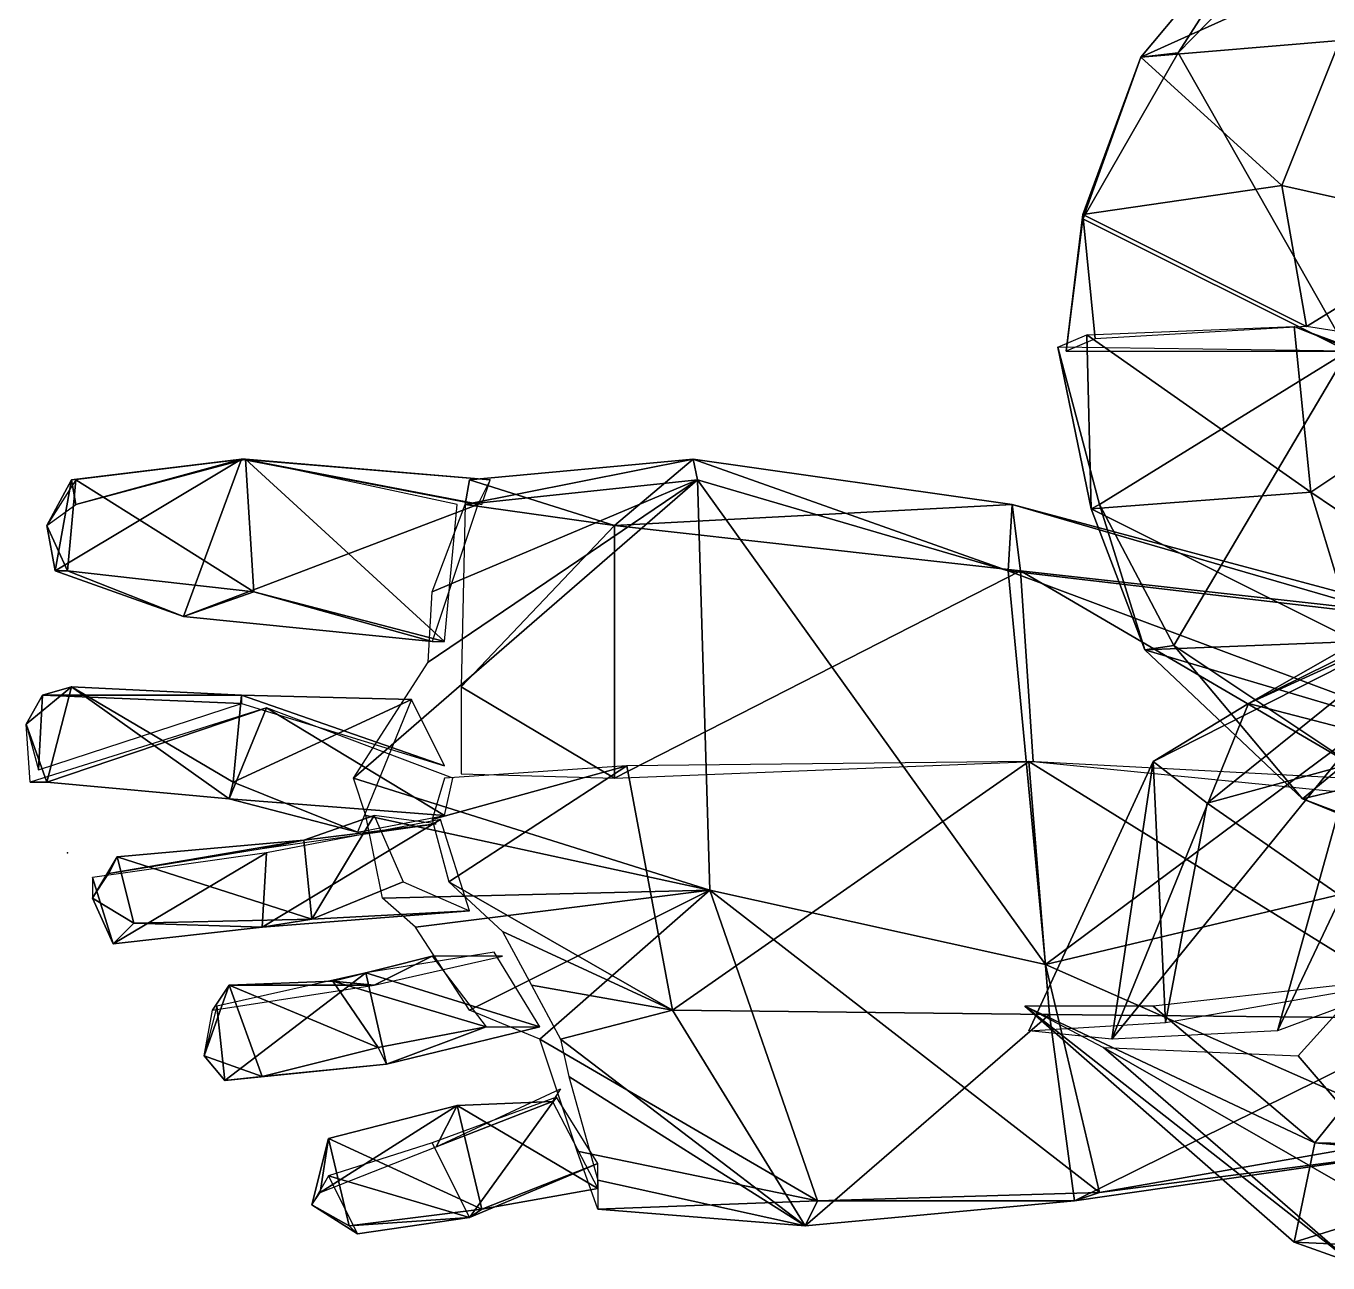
# Model space of a CAD drawing. Extents: x 4.9 to 9.1, y -6.1 to 13.5.
# Drawn here: x 5.97 to 6.493, y -3.265 to -2.767 of the extents above; entities that cross this region are included whole.
import ezdxf

# ---------------------------------------------------------------- set-up
doc = ezdxf.new("R2010")
doc.units = 0
doc.layers.get('0').update_dxf_attribs({"linetype": 'CONTINUOUS'})

msp = doc.modelspace()

# ---------------------------------------------------------------- linework, layer by layer
at = {"color": 0}
msp.add_point((5.98653, -3.09953, -3.775), dxfattribs=at)
for points in [[(6.55486, -2.71786, -1.06167), (6.41819, -2.77953, -0.965), (6.47819, -2.70786, -0.93167)], [(6.43319, -2.77786, -0.79), (6.47819, -2.70786, -0.93167), (6.41819, -2.77953, -0.965)], [(6.47819, -2.70786, -0.93167), (6.43319, -2.77786, -0.79), (6.49486, -2.71453, -0.755)], [(6.50153, -2.89786, -0.66833), (6.49486, -2.71453, -0.755), (6.43319, -2.77786, -0.79)], [(6.41819, -2.77953, -0.965), (6.55486, -2.71786, -1.06167), (6.49819, -2.77286, -1.09833)], [(6.41819, -2.77953, -0.965), (6.49819, -2.77286, -1.09833), (6.47486, -2.83119, -1.11)], [(6.54986, -2.84786, -1.145), (6.47486, -2.83119, -1.11), (6.49819, -2.77286, -1.09833)], [(6.41819, -2.77953, -0.965), (6.39486, -2.84453, -0.815), (6.43319, -2.77786, -0.79)], [(6.50153, -2.89786, -0.66833), (6.43319, -2.77786, -0.79), (6.39486, -2.84453, -0.815)], [(6.47486, -2.83119, -1.11), (6.39486, -2.84286, -0.99167), (6.41819, -2.77953, -0.965)], [(6.39486, -2.84453, -0.815), (6.41819, -2.77953, -0.965), (6.39486, -2.84286, -0.99167)], [(6.39486, -2.84286, -0.99167), (6.47486, -2.83119, -1.11), (6.48486, -2.88786, -1.135)], [(6.54986, -2.84786, -1.145), (6.48486, -2.88786, -1.135), (6.47486, -2.83119, -1.11)], [(6.38819, -2.89786, -0.825), (6.39486, -2.84286, -0.99167), (6.39986, -2.89286, -0.985)], [(6.39486, -2.84286, -0.99167), (6.38819, -2.89786, -0.825), (6.39486, -2.84453, -0.815)], [(6.48486, -2.88786, -1.135), (6.39986, -2.89286, -0.985), (6.39486, -2.84286, -0.99167)], [(6.50153, -2.89786, -0.66833), (6.39486, -2.84453, -0.815), (6.38819, -2.89786, -0.825)], [(6.48486, -2.88786, -1.135), (6.54986, -2.84786, -1.145), (6.51653, -2.89286, -1.16833)], [(6.39653, -2.89119, -0.99167), (6.47986, -2.88786, -1.12333), (6.48653, -2.95453, -1.11667)], [(6.47986, -2.88786, -1.12333), (6.51153, -2.89953, -1.17333), (6.54653, -2.91453, -1.15667)], [(6.54653, -2.91453, -1.15667), (6.48653, -2.95453, -1.11667), (6.47986, -2.88786, -1.12333)], [(6.38486, -2.89619, -0.83), (6.39653, -2.89119, -0.99167), (6.39819, -2.96119, -0.99333)], [(6.48653, -2.95453, -1.11667), (6.39819, -2.96119, -0.99333), (6.39653, -2.89119, -0.99167)], [(6.39819, -2.96119, -0.99333), (6.40153, -2.95953, -0.82167), (6.38486, -2.89619, -0.83)], [(6.50153, -2.89786, -0.66833), (6.38486, -2.89619, -0.83), (6.40153, -2.95953, -0.82167)], [(6.50153, -2.89786, -0.66833), (6.40153, -2.95953, -0.82167), (6.43153, -3.01619, -0.805)], [(6.50153, -2.89786, -0.66833), (6.43153, -3.01619, -0.805), (6.50153, -3.06286, -0.76333)], [(6.48653, -2.95453, -1.11667), (6.54653, -2.91453, -1.15667), (6.55319, -2.99953, -1.145)], [(6.05653, -2.94119, -3.83), (5.98153, -2.98619, -3.80333), (5.98819, -2.94953, -3.8)], [(5.98153, -2.98619, -3.80333), (6.05653, -2.94119, -3.83), (6.03319, -3.00453, -3.79833)], [(6.05653, -2.94119, -3.83), (5.98819, -2.94953, -3.8), (5.98986, -2.95953, -3.75667)], [(5.98986, -2.94953, -3.75833), (6.06153, -2.99453, -3.76167), (6.05819, -2.94119, -3.76667)], [(5.98986, -2.95953, -3.75667), (6.05819, -2.94119, -3.76667), (6.05653, -2.94119, -3.83)], [(6.15153, -2.95953, -3.82833), (6.03319, -3.00453, -3.79833), (6.05653, -2.94119, -3.83)], [(6.15653, -2.94953, -3.8), (6.05653, -2.94119, -3.83), (6.05819, -2.94119, -3.76667)], [(6.05653, -2.94119, -3.83), (6.15653, -2.94953, -3.8), (6.15153, -2.95953, -3.82833)], [(6.13819, -3.01453, -3.76167), (6.05819, -2.94119, -3.76667), (6.06153, -2.99453, -3.76167)], [(6.05819, -2.94119, -3.76667), (6.13819, -3.01453, -3.76167), (6.14319, -2.95953, -3.76333)], [(6.05819, -2.94119, -3.76667), (6.15319, -2.95953, -3.75667), (6.15653, -2.94953, -3.8)], [(6.14653, -2.95953, -3.82333), (6.23819, -2.94119, -3.79167), (6.23986, -2.94953, -3.82833)], [(6.23819, -2.94119, -3.79167), (6.14653, -2.95953, -3.82333), (6.14819, -2.94953, -3.79833)], [(6.14819, -2.94953, -3.79833), (6.20653, -2.96786, -3.72667), (6.23819, -2.94119, -3.79167)], [(6.36653, -2.95953, -3.76667), (6.23819, -2.94119, -3.79167), (6.20653, -2.96786, -3.72667)], [(6.23819, -2.94119, -3.79167), (6.36653, -2.95953, -3.76667), (6.36486, -2.98619, -3.815)], [(6.36486, -2.98619, -3.815), (6.23986, -2.94953, -3.82833), (6.23819, -2.94119, -3.79167)], [(5.97819, -2.96786, -3.785), (5.98653, -2.98619, -3.76167), (5.98986, -2.94953, -3.75833)], [(5.97819, -2.96786, -3.785), (5.98819, -2.94953, -3.8), (5.98153, -2.98619, -3.80333)], [(5.97819, -2.96786, -3.785), (5.98986, -2.95953, -3.75667), (5.98819, -2.94953, -3.8)], [(6.06153, -2.99453, -3.76167), (5.98986, -2.94953, -3.75833), (5.98653, -2.98619, -3.76167)], [(6.10153, -3.06953, -3.79833), (6.23986, -2.94953, -3.82833), (6.24486, -3.11453, -3.85333)], [(6.23986, -2.94953, -3.82833), (6.10153, -3.06953, -3.79833), (6.13153, -3.02286, -3.79167)], [(6.23986, -2.94953, -3.82833), (6.13153, -3.02286, -3.79167), (6.13319, -2.99453, -3.83)], [(6.23986, -2.94953, -3.82833), (6.13319, -2.99453, -3.83), (6.14653, -2.95953, -3.82333)], [(6.20653, -2.96786, -3.72667), (6.14819, -2.94953, -3.79833), (6.14653, -2.95953, -3.755)], [(6.23986, -2.94953, -3.82833), (6.36486, -2.98619, -3.815), (6.37986, -3.14453, -3.83167)], [(6.37986, -3.14453, -3.83167), (6.24486, -3.11453, -3.85333), (6.23986, -2.94953, -3.82833)], [(6.39819, -2.96119, -0.99333), (6.48653, -2.95453, -1.11667), (6.50486, -3.01453, -1.105)], [(6.55319, -2.99953, -1.145), (6.50486, -3.01453, -1.105), (6.48653, -2.95453, -1.11667)], [(6.03319, -3.00453, -3.79833), (6.15153, -2.95953, -3.82833), (6.13319, -3.01453, -3.81)], [(6.20653, -2.96786, -3.72667), (6.14653, -2.95953, -3.755), (6.14486, -3.03286, -3.78)], [(6.20653, -2.96786, -3.72667), (6.36986, -2.98619, -3.68833), (6.36653, -2.95953, -3.76667)], [(6.52153, -3.00453, -3.74167), (6.36486, -2.98619, -3.815), (6.36653, -2.95953, -3.76667)], [(6.36653, -2.95953, -3.76667), (6.53486, -3.00453, -3.62333), (6.52153, -3.00453, -3.74167)], [(6.53486, -3.00453, -3.62333), (6.36653, -2.95953, -3.76667), (6.36986, -2.98619, -3.68833)], [(6.40153, -2.95953, -0.82167), (6.39819, -2.96119, -0.99333), (6.41986, -3.01786, -0.97)], [(6.50486, -3.01453, -1.105), (6.41986, -3.01786, -0.97), (6.39819, -2.96119, -0.99333)], [(6.41986, -3.01786, -0.97), (6.43153, -3.01619, -0.805), (6.40153, -2.95953, -0.82167)], [(5.97819, -2.96786, -3.785), (5.98153, -2.98619, -3.80333), (5.98653, -2.98619, -3.76167)], [(6.14486, -3.03286, -3.78), (6.20653, -3.06953, -3.73333), (6.20653, -2.96786, -3.72667)], [(6.36986, -2.98619, -3.68833), (6.20653, -2.96786, -3.72667), (6.20653, -3.06953, -3.73333)], [(6.53819, -3.00453, -2.16833), (6.58153, -2.97119, -2.34667), (6.46153, -3.03953, -2.335)], [(6.59319, -2.97453, -2.51333), (6.46153, -3.03953, -2.335), (6.58153, -2.97119, -2.34667)], [(6.46153, -3.03953, -2.335), (6.59319, -2.97453, -2.51333), (6.50653, -3.05119, -2.51667)], [(6.03319, -3.00453, -3.79833), (5.98653, -2.98619, -3.76167), (5.98153, -2.98619, -3.80333)], [(5.98653, -2.98619, -3.76167), (6.03319, -3.00453, -3.79833), (6.06153, -2.99453, -3.76167)], [(6.20653, -3.06953, -3.73333), (6.37486, -3.06286, -3.64833), (6.36986, -2.98619, -3.68833)], [(6.36486, -2.98619, -3.815), (6.52153, -3.00453, -3.74167), (6.51653, -3.04286, -3.80833)], [(6.51653, -3.04286, -3.80833), (6.37986, -3.14453, -3.83167), (6.36486, -2.98619, -3.815)], [(6.36986, -2.98619, -3.68833), (6.52653, -3.07786, -3.54833), (6.53486, -3.00453, -3.62333)], [(6.52653, -3.07786, -3.54833), (6.36986, -2.98619, -3.68833), (6.37486, -3.06286, -3.64833)], [(6.13319, -3.01453, -3.81), (6.06153, -2.99453, -3.76167), (6.03319, -3.00453, -3.79833)], [(6.06153, -2.99453, -3.76167), (6.13319, -3.01453, -3.81), (6.13819, -3.01453, -3.76167)], [(6.44486, -3.07953, -2.09667), (6.53819, -3.00453, -2.16833), (6.42319, -3.06286, -2.19167)], [(6.46153, -3.03953, -2.335), (6.42319, -3.06286, -2.19167), (6.53819, -3.00453, -2.16833)], [(6.53819, -3.00453, -2.16833), (6.44486, -3.07953, -2.09667), (6.53653, -3.05453, -2.07833)], [(6.41986, -3.01786, -0.97), (6.50486, -3.01453, -1.105), (6.55986, -3.05953, -1.07333)], [(6.43153, -3.01619, -0.805), (6.41986, -3.01786, -0.97), (6.48319, -3.07786, -0.945)], [(6.55986, -3.05953, -1.07333), (6.48319, -3.07786, -0.945), (6.41986, -3.01786, -0.97)], [(6.48319, -3.07786, -0.945), (6.50153, -3.06286, -0.76333), (6.43153, -3.01619, -0.805)], [(5.96986, -3.04786, -3.76833), (5.98819, -3.03286, -3.78333), (5.97819, -3.07119, -3.78)], [(5.96986, -3.04786, -3.76833), (5.97653, -3.03619, -3.74167), (5.98819, -3.03286, -3.78333)], [(5.96986, -3.04786, -3.76833), (5.97486, -3.06619, -3.74667), (5.97653, -3.03619, -3.74167)], [(6.05653, -3.03953, -3.73833), (5.97653, -3.03619, -3.74167), (5.97486, -3.06619, -3.74667)], [(6.05653, -3.03619, -3.78), (5.98819, -3.03286, -3.78333), (5.97653, -3.03619, -3.74167)], [(5.97653, -3.03619, -3.74167), (6.05653, -3.03953, -3.73833), (6.05653, -3.03619, -3.78)], [(6.05153, -3.07786, -3.75167), (5.97819, -3.07119, -3.78), (5.98819, -3.03286, -3.78333)], [(5.98819, -3.03286, -3.78333), (6.05319, -3.07119, -3.775), (6.05153, -3.07786, -3.75167)], [(5.98819, -3.03286, -3.78333), (6.05653, -3.03619, -3.78), (6.05319, -3.07119, -3.775)], [(6.12486, -3.03786, -3.78667), (6.05319, -3.07119, -3.775), (6.05653, -3.03619, -3.78)], [(6.13819, -3.06453, -3.74167), (6.05653, -3.03619, -3.78), (6.05653, -3.03953, -3.73833)], [(6.05653, -3.03619, -3.78), (6.13819, -3.06453, -3.74167), (6.12486, -3.03786, -3.78667)], [(6.20653, -3.06953, -3.73333), (6.14486, -3.03286, -3.78), (6.14486, -3.06786, -3.74167)], [(6.06653, -3.04119, -3.74333), (5.97153, -3.07119, -3.74833), (5.97819, -3.07119, -3.78)], [(5.97819, -3.07119, -3.78), (6.05153, -3.07786, -3.75167), (6.06653, -3.04119, -3.74333)], [(6.13819, -3.08453, -3.75833), (6.06653, -3.04119, -3.74333), (6.05153, -3.07786, -3.75167)], [(6.05319, -3.07119, -3.775), (6.12486, -3.03786, -3.78667), (6.10319, -3.09119, -3.79667)], [(6.06653, -3.04119, -3.74333), (6.13819, -3.08453, -3.75833), (6.14153, -3.06953, -3.73667)], [(6.42319, -3.06286, -2.19167), (6.46153, -3.03953, -2.335), (6.40653, -3.17453, -2.33833)], [(6.50653, -3.05119, -2.51667), (6.40653, -3.17453, -2.33833), (6.46153, -3.03953, -2.335)], [(6.37986, -3.14453, -3.83167), (6.51653, -3.04286, -3.80833), (6.51986, -3.11119, -3.83333)], [(6.53319, -3.04453, -2.68167), (6.47319, -3.17119, -2.51833), (6.50653, -3.05119, -2.51667)], [(6.47319, -3.17119, -2.51833), (6.53319, -3.04453, -2.68167), (6.49986, -3.16119, -2.67333)], [(5.96986, -3.04786, -3.76833), (5.97819, -3.07119, -3.78), (5.97153, -3.07119, -3.74833)], [(6.40653, -3.17453, -2.33833), (6.50653, -3.05119, -2.51667), (6.47319, -3.17119, -2.51833)], [(6.54319, -3.14786, -2.03333), (6.53653, -3.05453, -2.07833), (6.44486, -3.07953, -2.09667)], [(6.37319, -3.06286, -3.645), (6.21153, -3.06453, -3.73167), (6.22986, -3.16286, -3.76333)], [(6.22986, -3.16286, -3.76333), (6.38153, -3.16453, -3.68833), (6.37319, -3.06286, -3.645)], [(6.42819, -3.16786, -2.10333), (6.42319, -3.06286, -2.19167), (6.37319, -3.17119, -2.19167)], [(6.40653, -3.17453, -2.33833), (6.37319, -3.17119, -2.19167), (6.42319, -3.06286, -2.19167)], [(6.37319, -3.06286, -3.645), (6.53986, -3.16619, -3.61667), (6.52986, -3.07119, -3.555)], [(6.53986, -3.16619, -3.61667), (6.37319, -3.06286, -3.645), (6.38153, -3.16453, -3.68833)], [(6.42319, -3.06286, -2.19167), (6.42819, -3.16786, -2.10333), (6.44486, -3.07953, -2.09667)], [(6.48319, -3.07786, -0.945), (6.55986, -3.05953, -1.07333), (6.66486, -3.14619, -0.95333)], [(6.50153, -3.06286, -0.76333), (6.48319, -3.07786, -0.945), (6.68819, -3.16119, -0.79167)], [(6.21153, -3.06453, -3.73167), (6.13819, -3.06953, -3.74167), (6.13319, -3.08619, -3.76167)], [(6.21153, -3.06453, -3.73167), (6.13319, -3.08619, -3.76167), (6.13986, -3.11119, -3.75333)], [(6.13986, -3.11119, -3.75333), (6.22986, -3.16286, -3.76333), (6.21153, -3.06453, -3.73167)], [(6.10319, -3.09119, -3.79667), (6.05153, -3.07786, -3.75167), (6.05319, -3.07119, -3.775)], [(6.24486, -3.11453, -3.85333), (6.10653, -3.08453, -3.78833), (6.10153, -3.06953, -3.79833)], [(6.05153, -3.07786, -3.75167), (6.10319, -3.09119, -3.79667), (6.13819, -3.08453, -3.75833)], [(6.66486, -3.14619, -0.95333), (6.68819, -3.16119, -0.79167), (6.48319, -3.07786, -0.945)], [(6.54319, -3.14786, -2.03333), (6.44486, -3.07953, -2.09667), (6.42819, -3.16786, -2.10333)], [(6.13653, -3.08619, -3.76333), (6.06653, -3.09953, -3.755), (6.06486, -3.12953, -3.76333)], [(6.06486, -3.12953, -3.76333), (6.14819, -3.12286, -3.775), (6.13653, -3.08619, -3.76333)], [(6.13486, -3.08786, -3.76167), (6.08153, -3.09453, -3.78), (6.06486, -3.09786, -3.75333)], [(6.10986, -3.08453, -3.79833), (6.08486, -3.12619, -3.79333), (6.08153, -3.09453, -3.78)], [(6.08153, -3.09453, -3.78), (6.13486, -3.08786, -3.76167), (6.10986, -3.08453, -3.79833)], [(6.08486, -3.12619, -3.79333), (6.10986, -3.08453, -3.79833), (6.12153, -3.11119, -3.795)], [(6.24486, -3.11453, -3.85333), (6.11319, -3.11786, -3.8), (6.10653, -3.08453, -3.78833)], [(6.08153, -3.09453, -3.78), (6.00653, -3.10119, -3.79667), (6.00319, -3.10786, -3.76)], [(6.00319, -3.10786, -3.76), (6.06486, -3.09786, -3.75333), (6.08153, -3.09453, -3.78)], [(6.00653, -3.10119, -3.79667), (6.08153, -3.09453, -3.78), (6.08486, -3.12619, -3.79333)], [(6.06653, -3.09953, -3.755), (5.99653, -3.10953, -3.75667), (6.00486, -3.13619, -3.75667)], [(6.00486, -3.13619, -3.75667), (6.06486, -3.12953, -3.76333), (6.06653, -3.09953, -3.755)], [(5.99653, -3.11786, -3.77833), (6.00653, -3.10119, -3.79667), (6.01319, -3.12786, -3.8)], [(5.99653, -3.11786, -3.77833), (6.00319, -3.10786, -3.76), (6.00653, -3.10119, -3.79667)], [(6.08486, -3.12619, -3.79333), (6.01319, -3.12786, -3.8), (6.00653, -3.10119, -3.79667)], [(5.99653, -3.11786, -3.77833), (6.00486, -3.13619, -3.75667), (5.99653, -3.10953, -3.75667)], [(6.08486, -3.12619, -3.79333), (6.12153, -3.11119, -3.795), (6.14819, -3.12286, -3.775)], [(6.24486, -3.11453, -3.85333), (6.12653, -3.12953, -3.79333), (6.11319, -3.11786, -3.8)], [(6.24486, -3.11453, -3.85333), (6.14819, -3.16286, -3.81167), (6.12653, -3.12953, -3.79333)], [(6.22986, -3.16286, -3.76333), (6.13986, -3.11119, -3.75333), (6.16153, -3.13119, -3.77667)], [(6.24486, -3.11453, -3.85333), (6.17653, -3.17453, -3.81333), (6.14819, -3.16286, -3.81167)], [(6.17653, -3.17453, -3.81333), (6.24486, -3.11453, -3.85333), (6.28819, -3.23953, -3.845)], [(6.24486, -3.11453, -3.85333), (6.37986, -3.14453, -3.83167), (6.40153, -3.23619, -3.84)], [(6.40153, -3.23619, -3.84), (6.28819, -3.23953, -3.845), (6.24486, -3.11453, -3.85333)], [(6.37986, -3.14453, -3.83167), (6.51986, -3.11119, -3.83333), (6.53486, -3.21286, -3.82667)], [(5.99653, -3.11786, -3.77833), (6.01319, -3.12786, -3.8), (6.00486, -3.13619, -3.75667)], [(6.14819, -3.12286, -3.775), (6.06486, -3.12953, -3.76333), (6.08486, -3.12619, -3.79333)], [(6.06486, -3.12953, -3.76333), (6.00486, -3.13619, -3.75667), (6.01319, -3.12786, -3.8)], [(6.01319, -3.12786, -3.8), (6.08486, -3.12619, -3.79333), (6.06486, -3.12953, -3.76333)], [(6.22986, -3.16286, -3.76333), (6.16153, -3.13119, -3.77667), (6.17319, -3.15286, -3.76167)], [(6.13319, -3.14119, -3.79333), (6.09319, -3.15119, -3.78833), (6.10986, -3.15286, -3.75167)], [(6.09319, -3.15119, -3.78833), (6.13319, -3.14119, -3.79333), (6.15486, -3.16953, -3.81333)], [(6.10653, -3.14786, -3.75833), (6.17653, -3.16953, -3.775), (6.15819, -3.13953, -3.76333)], [(6.10986, -3.15286, -3.75167), (6.16153, -3.14119, -3.76667), (6.13319, -3.14119, -3.79333)], [(6.53486, -3.21286, -3.82667), (6.40153, -3.23619, -3.84), (6.37986, -3.14453, -3.83167)], [(6.10653, -3.14786, -3.75833), (6.04653, -3.16119, -3.78833), (6.04986, -3.19119, -3.79167)], [(6.04986, -3.19119, -3.79167), (6.11486, -3.18453, -3.76167), (6.10653, -3.14786, -3.75833)], [(6.05153, -3.15286, -3.81833), (6.09319, -3.15119, -3.78833), (6.11153, -3.17786, -3.80167)], [(6.05153, -3.15286, -3.81833), (6.10986, -3.15286, -3.75167), (6.09319, -3.15119, -3.78833)], [(6.15486, -3.16953, -3.81333), (6.11153, -3.17786, -3.80167), (6.09319, -3.15119, -3.78833)], [(6.17653, -3.16953, -3.775), (6.10653, -3.14786, -3.75833), (6.11486, -3.18453, -3.76167)], [(6.54319, -3.14786, -2.03333), (6.42319, -3.16119, -2.10333), (6.48819, -3.21619, -2.075)], [(6.54319, -3.14786, -2.03333), (6.48819, -3.21619, -2.075), (6.56486, -3.21786, -2.06667)], [(6.04153, -3.18119, -3.80167), (6.05153, -3.15286, -3.81833), (6.06486, -3.18953, -3.81833)], [(6.04153, -3.18119, -3.80167), (6.04486, -3.16286, -3.78667), (6.05153, -3.15286, -3.81833)], [(6.10986, -3.15286, -3.75167), (6.05153, -3.15286, -3.81833), (6.04486, -3.16286, -3.78667)], [(6.11153, -3.17786, -3.80167), (6.06486, -3.18953, -3.81833), (6.05153, -3.15286, -3.81833)], [(6.22986, -3.16286, -3.76333), (6.17319, -3.15286, -3.76167), (6.18486, -3.17453, -3.79667)], [(6.04153, -3.18119, -3.80167), (6.04986, -3.19119, -3.79167), (6.04653, -3.16119, -3.78833)], [(6.37153, -3.16119, -2.19167), (6.48819, -3.21619, -2.075), (6.42319, -3.16119, -2.10333)], [(6.48819, -3.21619, -2.075), (6.37153, -3.16119, -2.19167), (6.47986, -3.25619, -2.18)], [(6.50319, -3.26453, -2.32667), (6.47986, -3.25619, -2.18), (6.37153, -3.16119, -2.19167)], [(6.37153, -3.16119, -2.19167), (6.40319, -3.17786, -2.33167), (6.50319, -3.26453, -2.32667)], [(6.18486, -3.17453, -3.79667), (6.28319, -3.24953, -3.82), (6.22986, -3.16286, -3.76333)], [(6.38153, -3.16453, -3.68833), (6.22986, -3.16286, -3.76333), (6.28319, -3.24953, -3.82)], [(6.28319, -3.24953, -3.82), (6.39153, -3.23953, -3.79833), (6.38153, -3.16453, -3.68833)], [(6.53986, -3.16619, -3.61667), (6.38153, -3.16453, -3.68833), (6.39153, -3.23953, -3.79833)], [(6.39153, -3.23953, -3.79833), (6.52986, -3.21953, -3.76333), (6.53986, -3.16619, -3.61667)], [(6.49653, -3.16453, -2.67333), (6.55153, -3.26286, -2.50667), (6.48153, -3.18119, -2.525)], [(6.15486, -3.16953, -3.81333), (6.11486, -3.18453, -3.76167), (6.11153, -3.17786, -3.80167)], [(6.11486, -3.18453, -3.76167), (6.15486, -3.16953, -3.81333), (6.17653, -3.16953, -3.775)], [(6.06486, -3.18953, -3.81833), (6.11153, -3.17786, -3.80167), (6.11486, -3.18453, -3.76167)], [(6.28819, -3.23953, -3.845), (6.19153, -3.21953, -3.83333), (6.17653, -3.17453, -3.81333)], [(6.28319, -3.24953, -3.82), (6.18486, -3.17453, -3.79667), (6.18819, -3.18953, -3.78333)], [(6.55153, -3.26286, -2.50667), (6.50319, -3.26453, -2.32667), (6.40319, -3.17786, -2.33167)], [(6.40319, -3.17786, -2.33167), (6.48153, -3.18119, -2.525), (6.55153, -3.26286, -2.50667)], [(6.04153, -3.18119, -3.80167), (6.06486, -3.18953, -3.81833), (6.04986, -3.19119, -3.79167)], [(6.11486, -3.18453, -3.76167), (6.04986, -3.19119, -3.79167), (6.06486, -3.18953, -3.81833)], [(6.28319, -3.24953, -3.82), (6.18819, -3.18953, -3.78333), (6.19986, -3.23119, -3.79333)], [(6.18319, -3.19786, -3.78167), (6.13319, -3.21619, -3.77667), (6.14819, -3.24619, -3.78333)], [(6.13486, -3.21786, -3.77333), (6.18486, -3.19453, -3.78333), (6.18153, -3.19953, -3.80167)], [(6.14819, -3.24619, -3.78333), (6.19986, -3.22453, -3.79333), (6.18319, -3.19786, -3.78167)], [(6.14319, -3.20119, -3.80333), (6.09153, -3.21453, -3.82167), (6.08819, -3.23619, -3.80333)], [(6.08819, -3.23619, -3.80333), (6.13486, -3.21786, -3.77333), (6.14319, -3.20119, -3.80333)], [(6.09153, -3.21453, -3.82167), (6.14319, -3.20119, -3.80333), (6.15319, -3.24286, -3.81833)], [(6.18153, -3.19953, -3.80167), (6.14319, -3.20119, -3.80333), (6.13486, -3.21786, -3.77333)], [(6.14319, -3.20119, -3.80333), (6.18153, -3.19953, -3.80167), (6.19986, -3.23453, -3.82)], [(6.19986, -3.23453, -3.82), (6.15319, -3.24286, -3.81833), (6.14319, -3.20119, -3.80333)], [(6.08486, -3.24119, -3.815), (6.09153, -3.21453, -3.82167), (6.09986, -3.24953, -3.82333)], [(6.08486, -3.24119, -3.815), (6.08819, -3.23619, -3.80333), (6.09153, -3.21453, -3.82167)], [(6.15319, -3.24286, -3.81833), (6.09986, -3.24953, -3.82333), (6.09153, -3.21453, -3.82167)], [(6.40153, -3.23619, -3.84), (6.53486, -3.21286, -3.82667), (6.52986, -3.21953, -3.76333)], [(6.09153, -3.22953, -3.8), (6.14819, -3.24619, -3.78333), (6.13319, -3.21619, -3.77667)], [(6.28819, -3.23953, -3.845), (6.19986, -3.24286, -3.81833), (6.19153, -3.21953, -3.83333)], [(6.52986, -3.21953, -3.76333), (6.39153, -3.23953, -3.79833), (6.40153, -3.23619, -3.84)], [(6.48819, -3.21619, -2.075), (6.47986, -3.25619, -2.18), (6.58153, -3.22453, -2.16833)], [(6.58153, -3.22453, -2.16833), (6.56486, -3.21786, -2.06667), (6.48819, -3.21619, -2.075)], [(6.19986, -3.22453, -3.79333), (6.14819, -3.24619, -3.78333), (6.15319, -3.24286, -3.81833)], [(6.15319, -3.24286, -3.81833), (6.19986, -3.23453, -3.82), (6.19986, -3.22453, -3.79333)], [(6.62653, -3.26286, -2.325), (6.58153, -3.22453, -2.16833), (6.47986, -3.25619, -2.18)], [(6.08486, -3.24119, -3.815), (6.10319, -3.25286, -3.80667), (6.09153, -3.22953, -3.8)], [(6.14819, -3.24619, -3.78333), (6.09153, -3.22953, -3.8), (6.10319, -3.25286, -3.80667)], [(6.28319, -3.24953, -3.82), (6.19986, -3.23119, -3.79333), (6.19986, -3.24286, -3.81833)], [(6.19986, -3.24286, -3.81833), (6.28819, -3.23953, -3.845), (6.28319, -3.24953, -3.82)], [(6.39153, -3.23953, -3.79833), (6.28319, -3.24953, -3.82), (6.28819, -3.23953, -3.845)], [(6.28819, -3.23953, -3.845), (6.40153, -3.23619, -3.84), (6.39153, -3.23953, -3.79833)], [(6.08486, -3.24119, -3.815), (6.09986, -3.24953, -3.82333), (6.10319, -3.25286, -3.80667)], [(6.09986, -3.24953, -3.82333), (6.15319, -3.24286, -3.81833), (6.14819, -3.24619, -3.78333)], [(6.14819, -3.24619, -3.78333), (6.10319, -3.25286, -3.80667), (6.09986, -3.24953, -3.82333)], [(6.47986, -3.25619, -2.18), (6.50319, -3.26453, -2.32667), (6.62653, -3.26286, -2.325)]]:
    msp.add_3dface(points, dxfattribs=at)

doc.saveas('drawing.dxf')
